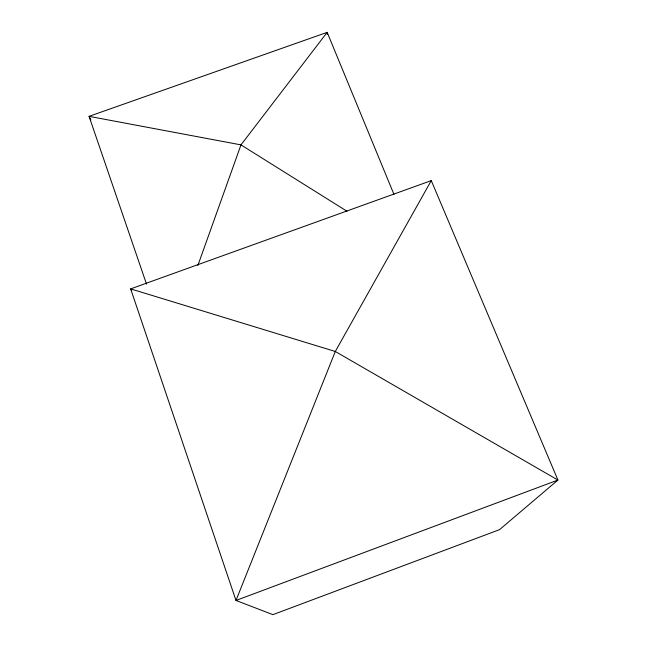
<?xml version="1.0" encoding="UTF-8"?>
<svg xmlns="http://www.w3.org/2000/svg" width="647" height="647" viewBox="0 0 647 647"><rect width="100%" height="100%" fill="white"/><g stroke="black" fill="none" stroke-linecap="round" stroke-linejoin="round"><path stroke-width="0.97" d="M197.893 265.407L240.975 144.879L327.172 32.35L393.966 194.399M431.266 180.618L335.292 351.483L235.993 600.456L272.913 614.65L499.557 529.634L557.932 480.05L431.266 180.618L130.654 288.885L235.993 600.456L557.932 480.05L335.292 351.483L130.654 288.885L131.729 290.576M346.994 211.254L240.975 144.879L89.068 116.347L146.513 284.114M90.887 119.921L89.068 116.347L327.172 32.35L327.285 34.356"/></g></svg>
